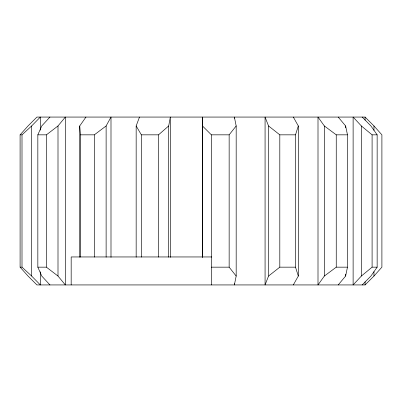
<?xml version="1.0" encoding="UTF-8"?>
<svg xmlns="http://www.w3.org/2000/svg" width="402" height="402" viewBox="0 0 402 402"><rect width="100%" height="100%" fill="white"/><g stroke="black" fill="none" stroke-linecap="round" stroke-linejoin="round"><path stroke-width="0.6" d="M168.689 257.21L168.689 125.952L170.353 117.067L170.353 257.37M234.371 118.319L234.371 117.067L236.18 125.952L236.18 276.048L234.371 284.933L234.371 283.681M338.198 284.933L345.625 276.048L347.474 267.164L347.474 134.836L345.625 125.952L338.198 117.067M293.314 284.933L298.309 276.048L295.51 267.164L295.51 134.836L298.309 125.952L293.314 117.067M136.162 257.21L136.162 125.952L139.489 117.067M268.541 276.048L265.074 284.933L265.074 117.067L268.541 125.952L268.541 276.048L279.807 267.164L295.51 267.164M49.938 284.933L41.763 276.048L37.838 267.164L37.838 134.836L41.763 125.952L49.938 117.067M85.958 117.067L79.732 125.952L80.415 134.836L94.334 134.836L106.123 125.952L110.997 117.067L110.997 257.37M362.197 117.067L370.925 125.952L377.146 134.836L377.146 267.164L370.925 276.048L362.197 284.933M347.474 267.164L336.248 267.164L324.339 276.048L318.002 284.933L318.002 117.067L324.339 125.952L336.248 134.836L347.474 134.836M236.18 276.048L229.15 267.164L229.15 134.836L236.18 125.952M37.838 134.836L46.401 134.836L57.999 125.952L65.345 117.067L65.345 284.933L57.999 276.048L46.401 267.164L37.838 267.164M20.1 134.836L28.039 125.952L36.919 117.067L365.081 117.067L373.96 125.952L381.9 134.836L381.9 267.164L373.96 276.048L365.081 284.933L36.919 284.933L28.039 276.048L20.1 267.164L20.1 134.836L22.004 134.836L31.647 125.952L40.341 117.067L40.341 130.223M377.146 267.164L372.096 267.164L361.358 276.048L353.122 284.933L353.122 117.067L361.358 125.952L372.096 134.836L377.146 134.836M136.162 125.952L141.353 134.836L158.509 134.836L168.689 125.952M202.387 257.37L202.387 117.067L202.462 125.952L211.372 134.836L229.15 134.836M268.541 125.952L279.807 134.836L295.51 134.836M20.1 267.164L22.004 267.164L31.647 276.048L40.341 284.933L40.341 271.777M211.372 267.164L229.15 267.164M373.96 125.952L373.96 130.348M373.96 271.651L373.96 276.048M372.096 134.836L372.096 267.164M365.081 117.067L365.081 120.198M365.081 281.802L365.081 284.933M361.358 125.952L361.358 276.048M345.625 125.952L345.625 127.836M345.625 274.164L345.625 276.048M336.248 134.836L336.248 267.164M324.339 125.952L324.339 276.048M298.309 125.952L298.309 276.048M279.807 134.836L279.807 267.164M211.703 284.933L211.703 256.953L71.174 256.953L71.174 284.933M211.372 134.836L211.372 257.129M202.462 125.952L202.462 257.21M158.509 134.836L158.509 257.129M141.353 134.836L141.353 257.129M106.123 125.952L106.123 257.21M94.334 134.836L94.334 257.129M80.415 134.836L80.415 257.129M79.732 125.952L79.732 257.21M57.999 125.952L57.999 276.048M46.401 134.836L46.401 267.164M31.647 125.952L31.647 276.048M22.004 134.836L22.004 267.164"/></g></svg>
